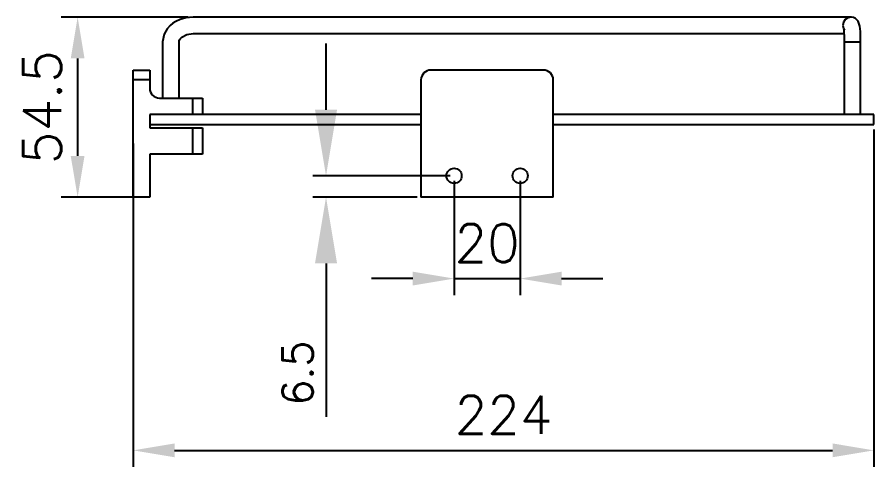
# Model space of a CAD drawing. Extents: x -4534 to -3829, y -2022 to -1514.
# Drawn here: x -4463 to -4203.9, y -2021.5 to -1885.5 of the extents above; entities that cross this region are included whole.
import ezdxf

# ---------------------------------------------------------------- set-up
doc = ezdxf.new("R2010")
doc.units = 0
doc.header["$LTSCALE"] = 23.1
doc.header["$MEASUREMENT"] = 0
doc.layers.get('0').update_dxf_attribs({"linetype": 'CONTINUOUS'})
doc.layers.get('Defpoints').update_dxf_attribs({"linetype": 'CONTINUOUS'})
doc.styles.get("Standard").update_dxf_attribs({"font": 'txt.shx', "bigfont": 'whgtxt.shx'})
doc.dimstyles.get("Standard").update_dxf_attribs({"dimtxt": 2.5, "dimasz": 0.18, "dimexe": 0.18, "dimexo": 0.0625, "dimgap": 0.09, "dimtad": 0, "dimtih": 1, "dimtoh": 1, "dimdec": 4, "dimzin": 0, "dimdsep": 46, "dimtxsty": 'Standard', "dimcen": 0.09, "dimadec": 0, "dimazin": 0, "dimtp": 0.001, "dimtm": 0.001, "dimtfac": 1, "dimtdec": 4, "dimtofl": 0, "dimtmove": 0, "dimatfit": 0, "dimfxl": 0, "dimtolj": 1, "dimtzin": 0, "dimarcsym": 0})

# ---------------------------------------------------------------- blocks, each defined once
blk = doc.blocks.new('*D120')
at = {"color": 2, "lineweight": -2}
for p, q in [((-4203.91, -1919.45), (-4203.91, -2021.52)), ((-4427.91, -1923.7), (-4427.91, -2021.52)), ((-4415.41, -2016.52), (-4216.41, -2016.52))]:
    blk.add_line(p, q, dxfattribs=at)
at = {"color": 2}
for points in [[(-4415.41, -2014.43), (-4415.41, -2018.6), (-4427.91, -2016.52)], [(-4216.41, -2014.43), (-4216.41, -2018.6), (-4203.91, -2016.52)]]:
    blk.add_solid(points, dxfattribs=at)
at = {"layer": 'Defpoints', "color": 0}
for p in [(-4203.91, -1917.95), (-4427.91, -1922.2), (-4203.91, -2016.52)]:
    blk.add_point(p, dxfattribs=at)
at = {"color": 2, "insert": (-4315.91, -2005.77), "char_height": 11.5, "attachment_point": 5}
blk.add_mtext('\\A1;224', dxfattribs=at)
blk = doc.blocks.new('*D121')
at = {"color": 2, "lineweight": -2}
for p, q in [((-4411.31, -1885.45), (-4449.71, -1885.45)), ((-4444.71, -1897.95), (-4444.71, -1927.45)), ((-4426.91, -1939.95), (-4449.71, -1939.95))]:
    blk.add_line(p, q, dxfattribs=at)
at = {"color": 2}
for points in [[(-4446.8, -1897.95), (-4442.63, -1897.95), (-4444.71, -1885.45)], [(-4446.8, -1927.45), (-4442.63, -1927.45), (-4444.71, -1939.95)]]:
    blk.add_solid(points, dxfattribs=at)
at = {"layer": 'Defpoints', "color": 0}
for p in [(-4409.81, -1885.45), (-4444.71, -1939.95), (-4425.41, -1939.95)]:
    blk.add_point(p, dxfattribs=at)
at = {"color": 2, "insert": (-4455.46, -1912.7), "char_height": 11.5, "attachment_point": 5, "rotation": 90}
blk.add_mtext('\\A1;54.5', dxfattribs=at)
blk = doc.blocks.new('*D124')
at = {"color": 2, "lineweight": -2}
for p, q in [((-4330.87, -1934.95), (-4330.87, -1969.55)), ((-4310.87, -1934.95), (-4310.87, -1969.55)), ((-4343.37, -1964.55), (-4355.87, -1964.55)), ((-4330.87, -1964.55), (-4310.87, -1964.55)), ((-4298.37, -1964.55), (-4285.87, -1964.55))]:
    blk.add_line(p, q, dxfattribs=at)
at = {"color": 2}
for points in [[(-4343.37, -1962.47), (-4343.37, -1966.64), (-4330.87, -1964.55)], [(-4298.37, -1962.47), (-4298.37, -1966.64), (-4310.87, -1964.55)]]:
    blk.add_solid(points, dxfattribs=at)
at = {"layer": 'Defpoints', "color": 0}
for p in [(-4330.87, -1933.45), (-4310.87, -1933.45), (-4310.87, -1964.55)]:
    blk.add_point(p, dxfattribs=at)
at = {"color": 2, "insert": (-4320.87, -1953.8), "char_height": 11.5, "attachment_point": 5}
blk.add_mtext('\\A1;20', dxfattribs=at)
blk = doc.blocks.new('*D109')
at = {"color": 2, "lineweight": -2}
for p, q in [((-4369.59, -1913.45), (-4369.59, -1893.45)), ((-4332.07, -1933.45), (-4373.59, -1933.45)), ((-4342.07, -1939.95), (-4373.59, -1939.95)), ((-4369.59, -1959.95), (-4369.59, -2006.35))]:
    blk.add_line(p, q, dxfattribs=at)
at = {"color": 2}
for points in [[(-4372.93, -1913.45), (-4366.26, -1913.45), (-4369.59, -1933.45)], [(-4372.93, -1959.95), (-4366.26, -1959.95), (-4369.59, -1939.95)]]:
    blk.add_solid(points, dxfattribs=at)
at = {"layer": 'Defpoints', "color": 0}
for p in [(-4369.59, -1933.45), (-4330.87, -1933.45), (-4340.87, -1939.95)]:
    blk.add_point(p, dxfattribs=at)
at = {"color": 2, "insert": (-4378.19, -1993.15), "char_height": 9.2, "attachment_point": 5, "rotation": 90}
blk.add_mtext('\\A1;6.5', dxfattribs=at)

msp = doc.modelspace()

# ---------------------------------------------------------------- linework, layer by layer
at = {"color": 7, "linetype": 'Continuous'}
for p, q in [((-4210.782, -1885.454), (-4409.807, -1885.454)), ((-4210.708, -1885.455), (-4210.782, -1885.454)), ((-4409.807, -1890.454), (-4212.829, -1890.454)), ((-4419.041, -1892.954), (-4419.041, -1909.954)), ((-4414.041, -1909.954), (-4414.041, -1892.954)), ((-4212.908, -1892.954), (-4212.908, -1914.954)), ((-4212.908, -1892.954), (-4212.167, -1892.954)), ((-4212.167, -1892.954), (-4207.908, -1892.954)), ((-4207.908, -1914.954), (-4207.908, -1892.954)), ((-4427.908, -1901.454), (-4422.908, -1901.454)), ((-4427.908, -1904.454), (-4427.908, -1901.454)), ((-4422.908, -1901.454), (-4422.908, -1904.454)), ((-4303.874, -1901.454), (-4337.874, -1901.454)), ((-4427.908, -1939.954), (-4427.908, -1904.454)), ((-4422.908, -1904.454), (-4427.908, -1904.454)), ((-4422.908, -1904.454), (-4422.908, -1906.954)), ((-4340.874, -1904.454), (-4340.874, -1939.954)), ((-4300.874, -1939.954), (-4300.874, -1904.454)), ((-4419.908, -1909.954), (-4409.908, -1909.954)), ((-4409.908, -1914.954), (-4409.908, -1909.954)), ((-4409.908, -1909.954), (-4406.908, -1909.954)), ((-4406.908, -1909.954), (-4406.908, -1914.954)), ((-4422.908, -1914.954), (-4422.908, -1917.954)), ((-4340.874, -1914.954), (-4422.908, -1914.954)), ((-4203.908, -1914.954), (-4300.874, -1914.954)), ((-4203.908, -1917.954), (-4203.908, -1914.954)), ((-4422.908, -1917.954), (-4340.874, -1917.954)), ((-4422.908, -1917.954), (-4422.908, -1918.954)), ((-4422.908, -1918.954), (-4409.908, -1918.954)), ((-4409.908, -1926.954), (-4409.908, -1918.954)), ((-4409.908, -1918.954), (-4406.908, -1918.954)), ((-4406.908, -1918.954), (-4406.908, -1926.954)), ((-4300.874, -1917.954), (-4203.908, -1917.954)), ((-4409.908, -1926.954), (-4422.908, -1926.954)), ((-4422.908, -1926.954), (-4422.908, -1939.954)), ((-4406.908, -1926.954), (-4409.908, -1926.954)), ((-4422.908, -1939.954), (-4427.908, -1939.954)), ((-4300.874, -1939.954), (-4340.874, -1939.954))]:
    msp.add_line(p, q, dxfattribs=at)
at = {"color": 7, "linetype": 'Continuous', "flags": 128}
for points in [[(-4409.807, -1885.454), (-4411.978, -1885.664), (-4413.749, -1886.17), (-4415.053, -1886.778), (-4415.915, -1887.322), (-4416.713, -1887.966), (-4417.672, -1889.014), (-4418.592, -1890.642), (-4419.041, -1892.954)], [(-4210.782, -1885.454), (-4211.737, -1885.644), (-4212.546, -1886.186), (-4213.086, -1886.997), (-4213.276, -1887.954)], [(-4207.908, -1892.954), (-4207.928, -1891.168), (-4207.971, -1889.812), (-4208.116, -1888.188), (-4208.638, -1886.701), (-4209.47, -1885.848), (-4210.081, -1885.56), (-4210.782, -1885.454)], [(-4213.276, -1887.954), (-4213.086, -1888.91), (-4212.834, -1889.375)], [(-4414.041, -1892.954), (-4414.008, -1892.663), (-4413.879, -1892.321), (-4413.618, -1891.932), (-4413.182, -1891.512), (-4411.735, -1890.757), (-4409.807, -1890.454)], [(-4212.931, -1889.436), (-4212.967, -1889.444), (-4212.971, -1889.853), (-4212.954, -1890.291), (-4212.932, -1890.957), (-4212.914, -1891.878), (-4212.91, -1892.409), (-4212.908, -1892.954)]]:
    msp.add_lwpolyline(points, dxfattribs=at)
at = {"color": 7, "linetype": 'Continuous'}
for centre in [(-4330.874, -1933.454), (-4310.874, -1933.454)]:
    msp.add_circle(centre, 2.3, dxfattribs=at)
for centre, start, end in [((-4337.874, -1904.454), 90, 180), ((-4303.874, -1904.454), 0, 90), ((-4419.908, -1906.954), 180, 270)]:
    msp.add_arc(centre, 3, start, end, dxfattribs=at)

# ---------------------------------------------------------------- dimensions: what is measured, and where the dimension line sits
dim = msp.add_linear_dim(base=(-4444.714, -1939.954), p1=(-4409.807, -1885.454), p2=(-4425.408, -1939.954), angle=90, dimstyle='Standard', override={"dimscale": 5, "dimtxt": 2.3, "dimasz": 2.5, "dimexe": 1, "dimexo": 0.3, "dimgap": 1, "dimtad": 1, "dimtih": 0, "dimtoh": 0, "dimdec": 1, "dimcen": 0, "dimclrd": 2, "dimclre": 2, "dimclrt": 2, "dimtp": 0.1, "dimtm": 0, "dimtfac": 0.5, "dimtdec": 2, "dimtofl": 1, "dimatfit": 3})
dim.commit()
dim.dimension.update_dxf_attribs({"geometry": '*D121', "text_midpoint": (-4455.464, -1912.704)})
dim = msp.add_linear_dim(base=(-4369.595, -1933.454), p1=(-4340.874, -1939.954), p2=(-4330.874, -1933.454), angle=90, dimstyle='Standard', override={"dimscale": 4, "dimtxt": 2.3, "dimasz": 5, "dimexe": 1, "dimexo": 0.3, "dimgap": 1, "dimtad": 1, "dimtih": 0, "dimtoh": 0, "dimdec": 1, "dimcen": 0, "dimclrd": 2, "dimclre": 2, "dimclrt": 2, "dimtp": 0.1, "dimtm": 0, "dimtfac": 0.5, "dimtdec": 2, "dimatfit": 3})
dim.commit()
dim.dimension.update_dxf_attribs({"geometry": '*D109', "text_midpoint": (-4369.595, -1993.154), "dimtype": 160})
dim = msp.add_linear_dim(base=(-4203.908, -2016.517), p1=(-4427.908, -1922.204), p2=(-4203.908, -1917.954), dimstyle='Standard', override={"dimscale": 5, "dimtxt": 2.3, "dimasz": 2.5, "dimexe": 1, "dimexo": 0.3, "dimgap": 1, "dimtad": 1, "dimtih": 0, "dimtoh": 0, "dimdec": 0, "dimcen": 0, "dimclrd": 2, "dimclre": 2, "dimclrt": 2, "dimtp": 0.1, "dimtm": 0, "dimtfac": 0.5, "dimtdec": 2, "dimtofl": 1, "dimatfit": 3})
dim.commit()
dim.dimension.update_dxf_attribs({"geometry": '*D120', "text_midpoint": (-4315.908, -2005.767)})
dim = msp.add_linear_dim(base=(-4310.874, -1964.555), p1=(-4330.874, -1933.454), p2=(-4310.874, -1933.454), dimstyle='Standard', override={"dimscale": 5, "dimtxt": 2.3, "dimasz": 2.5, "dimexe": 1, "dimexo": 0.3, "dimgap": 1, "dimtad": 1, "dimtih": 0, "dimtoh": 0, "dimdec": 0, "dimcen": 0, "dimclrd": 2, "dimclre": 2, "dimclrt": 2, "dimtp": 0.1, "dimtm": 0, "dimtfac": 0.5, "dimtdec": 2, "dimtofl": 1, "dimatfit": 3})
dim.commit()
dim.dimension.update_dxf_attribs({"geometry": '*D124', "text_midpoint": (-4320.874, -1964.555), "dimtype": 160})

doc.saveas('drawing.dxf')
